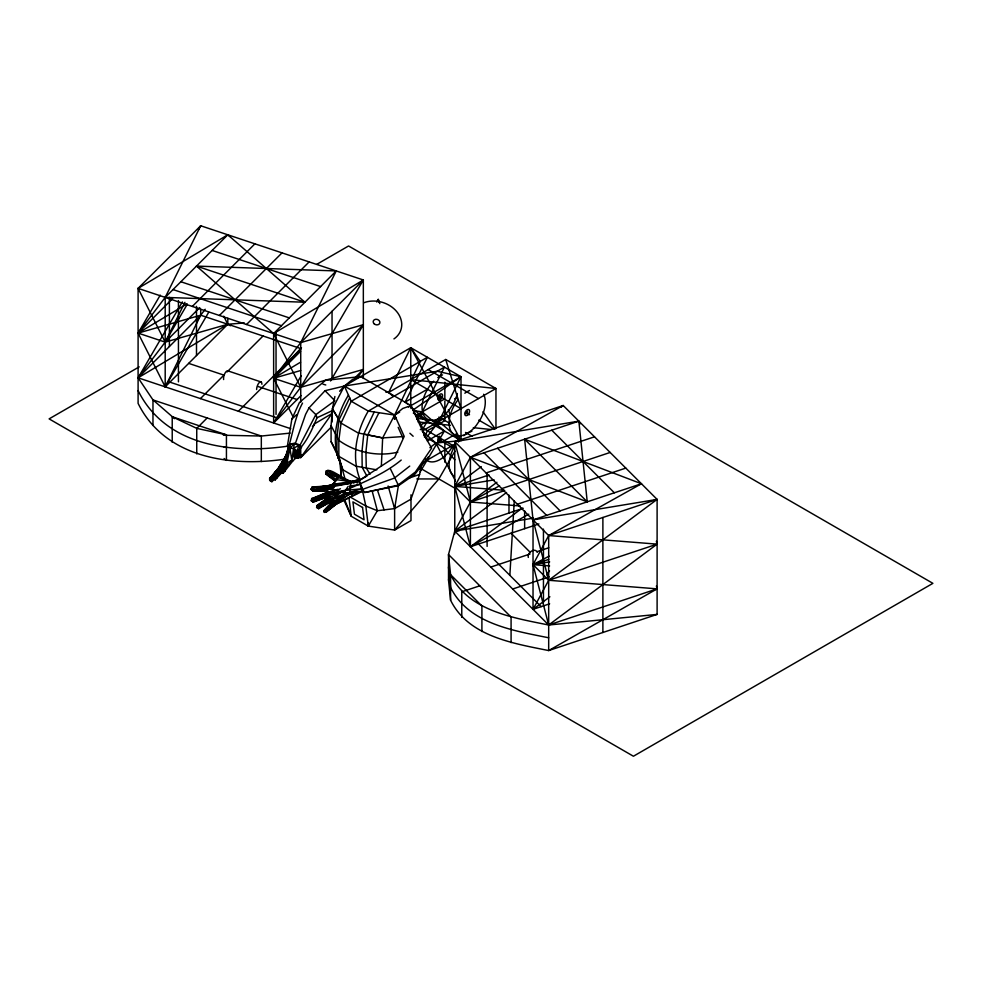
<?xml version="1.0" encoding="UTF-8"?>
<svg xmlns="http://www.w3.org/2000/svg" width="982" height="982" viewBox="0 0 982 982"><rect width="100%" height="100%" fill="white"/><g stroke="black" fill="none" stroke-linecap="round" stroke-linejoin="round"><path stroke-width="1.47" d="M286.265 455.587L277.661 469.666L269.706 478.872L270.59 481.34L271.683 480.505L269.608 478.578L277.661 469.04L285.283 456.912L277.661 469.666L287.247 454.641M298.356 452.886L300.394 448.369L298.626 445.312L294.367 443.459L290.107 443.901L286.179 457.231L284.719 458.042L278.949 468.917C292.219 448.884 291.261 423.831 302.53 403.074M340.828 476.258C342.878 463.762 337.059 452.186 331.081 441.63L331.081 425.66L332.419 408.917L334.874 396.495M401.221 460.055C380.316 477.277 354.048 485.611 330.05 497.432L328.528 497.371L316.953 505.607L316.621 507.485L318.598 508.676L332.579 500.673L332.616 499.899L328.749 496.511L313.81 501.262L311.233 500.722L313.197 502.183L328.749 496.511L328.835 494.056L325.754 486.188L312.472 486.912L310.938 489.343L312.951 491.172L326.625 490.779L310.938 489.343M351.507 492.657L336.249 503.496L334.064 501.409L332.726 501.385L323.851 510.628L324.355 512.371L326.061 512.187L336.225 504.147L348.156 486.372M509.854 575.342L514.286 500.808M326.147 470.967L327.914 470.415L339.342 475.889L335.108 481.045L325.901 474.159C325.631 462.375 346.56 482.678 351.151 481.548L358.884 480.714L362.542 491.258L335.807 504.343L351.519 496.143M326.552 470.771L326.319 473.975L335.525 480.861L327.006 473.238L326.552 470.771L338.385 477.657L351.151 481.548L358.467 479.867L358.884 480.714L357.141 483.132M423.954 435.713L422.984 428.496L410.992 405.591L360.75 376.585L325.484 380.329L299.473 402.448L291.875 419.019L287.382 446.073L290.107 443.901L295.373 443.459L305.598 414.379L308.999 407.923L325.042 390.701L344.363 386.049L410.771 347.702L420.247 361.401L394.617 415.055L382.661 437.923L381.335 466.278M350.193 488.398L350.451 485.55M374.203 411.986L363.77 434.093L361.99 451.266L362.174 467.285L366.814 475.951M289.297 450.799L290.107 443.901M349.678 397.82L339.048 419.83L336.973 436.83L336.887 452.69L338.839 456.323L344.952 478.651M398.569 484.519L394.617 508.59L377.346 510.726L365.832 506.037L350.009 496.904M282.534 471.728L275.193 479.916L273.818 479.02L273.192 477.817L281.159 467.997L286.179 457.231L288.34 446.368M311.233 500.722L311.675 498.611L312.73 498.733L313.81 501.262L313.197 502.183M312.08 498.414L311.65 500.538L313.602 501.986M388.123 485.992L394.617 508.59L410.992 499.138L419.584 474.453L421.622 464.449M289.174 465.493L288.291 464.56L282.73 469.789L281.392 470.071L282.239 472.342L282.73 469.789L286.781 463.688L289.985 448.381L294.367 443.459L291.789 460.19L284.117 470.55L281.503 472.588L280.889 471.225L286.339 461.368L280.889 471.225L283.123 473.287L292.685 461.123L295.607 458.238L297.927 458.017L300.873 455.231L299.522 452.592L293.692 448.369L289.985 448.381L285.222 457.035L284.841 465.161L274.678 476.761L274.309 478.971L275.193 479.916M297.227 451.781L298.626 445.312L293.201 448.614M318.598 508.676L318.733 506.7L316.953 505.607M496.929 482.26L470.415 502.023L454.764 531.102L448.516 554.523L448.516 580.092L450.591 600.235C468.439 636.446 513.046 643.333 548.68 650.563L657.105 614.413L657.105 499.408L563.202 405.505L454.764 441.642L454.764 533.938M449.302 564.38L448.516 567.314L450.591 587.457C468.439 623.668 513.046 630.554 548.68 637.784M448.516 580.092L449.302 577.158M271.916 481.671L270.394 478.786L278.962 468.181L286.179 457.231L281.159 467.997L271.351 478.75L271.02 480.726L271.916 481.671L275.328 478.259M300.247 456.016L293.692 448.369L294.796 452.493L291.789 460.19L285.345 463.934L280.889 471.225L282.742 469.384M298.81 449.793C307.182 441.041 312.362 428.95 317.014 417.743L315.848 414.625L308.999 407.923M282.595 469.666L274.309 478.971L273.192 477.817L273.548 476.871L281.65 466.818L285.946 459.699M348.438 395.071C335.991 415.361 330.197 442.268 340.975 464.449M407.444 403.933L405.235 402.019L427.366 357.288L351.225 401.245L341.049 423.107L338.839 440.353L338.839 456.323L355.877 466.168L376.818 469.85M244.371 322.943L227.799 324.244L165.197 386.847L138.094 333.094L165.197 297.399L200.696 225.762L363.34 279.98L363.34 378.451M174.575 418.651L152.971 399.907L138.094 377.812L165.197 342.129L184.923 302.321M230.218 236.588L227.799 234.796L165.197 297.399L165.197 386.847L200.696 315.21L205.213 309.269M336.237 270.934L273.634 333.549L273.634 422.997L300.738 387.301L273.634 333.549L196.498 266.097L336.237 270.934L300.738 342.583L273.634 378.266L293.287 417.252M273.192 477.817L281.65 466.818L283.037 466.573L286.253 460.116M378.966 412.698L367.759 434.891L365.918 451.966L366.274 467.997L370.042 474.159M402.73 436.597L382.661 437.923L358.086 432.939L341.049 423.107L332.419 408.917L344.363 386.049L352.526 379.457L360.713 376.609M538.909 523.922L470.415 546.753L454.764 486.372L470.415 457.293L563.202 405.505L560.796 407.297M657.105 614.413L548.68 625.006L533.03 564.625L548.68 535.546L641.455 483.758L524.634 439.224L533.03 519.895L533.03 609.356L549.638 603.807M301.535 447.62L300.111 444.993L315.848 414.625L334.837 400.742L325.042 390.701M270.799 479.572L269.706 480.394L270.062 478.872L278.532 469.335L284.719 458.042M286.179 457.231L279.98 468.524L278.962 468.181L271.02 478.418M376.757 302.051L378.266 299.387L379.801 303.634M422.788 429.122L427.366 421.192L410.771 406.806M420.284 471.667L444.416 431.024L422.272 411.863L413.471 410.586M344.363 501.053L351.225 516.262L368.275 526.107L394.617 530.059L438.88 478.946L454.912 451.18M230.451 325.754L227.799 324.244L165.197 342.129L138.094 333.094L160.238 295.128M198.401 229.69L200.696 225.762L138.094 288.364L138.094 403.369C164.878 457.747 229.862 466.99 284.068 459.281M182.37 301.904L138.094 377.812L290.758 428.704M165.197 297.399L304.936 302.235L227.799 234.796L138.094 288.364L165.197 342.129L187.341 304.162M165.197 386.847L208.712 312.239M301.118 375.873L273.634 422.997L301.02 395.611M273.634 333.549L363.34 279.98L300.738 387.301L273.634 378.266L301.474 347.763M330.517 380.979L363.34 324.698L300.738 342.583L138.094 288.364M361.683 487.023L365.832 506.037L368.275 526.107L377.346 510.726L372.092 490.84M335.108 481.045L332.91 484.359L351.151 481.548L349.31 494.032L327.116 488.054L312.472 486.912L311.355 489.159L313.356 490.975L327.031 490.583M285.222 457.035L286.891 454.568M452.641 404.83L449.216 409.838A25.593 14.779 -60 0 1 423.831 415.398A25.593 14.779 -60 0 1 433.688 381.2M452.641 446.417L449.216 451.438A25.593 14.779 -60 0 1 425.341 459.097M281.65 466.818L274.678 476.761L273.548 476.871L273.818 479.02M197.222 320.107L200.696 315.21L200.696 309.244M298.626 450.848L300.394 448.369L297.816 451.904M357.264 377.996L363.34 369.428L300.738 387.301L363.34 324.698M278.962 468.181L271.351 478.75L270.394 478.786L271.02 480.726L274.432 477.313M270.59 481.34L271.192 480.517M416.699 419.105L422.272 411.863L444.416 367.133L368.275 411.09C356.184 431.368 351.151 457.281 360.087 479.707L343.037 469.875L337.059 454.15L331.081 441.63M425.869 438.353L438.88 421.438L461.012 376.72L410.771 347.702L388.639 392.432L385.705 392.014M278.532 469.335L277.661 469.04L270.062 478.872L272.21 476.982M428.213 457.035L414.834 474.331L398.582 485.66L364.666 492.498L362.444 489.404L359.375 480.407L394.654 457.379L404.216 436.413L394.617 415.055L344.363 386.049L339.625 391.266M327.497 470.599L351.151 481.548L336.801 479.719L333.328 484.163L326.454 486.593L313.074 487.293L311.355 489.159L334.273 487.612M277.661 469.04L269.706 478.872L269.706 480.394L269.608 478.578L273.008 475.853M271.02 478.492L278.078 469.973M277.378 476.761L280.938 472.502M297.927 458.017L294.796 452.493L297.178 451.548L299.522 452.592L294.723 457.305L295.607 458.238M271.621 481.548L273.462 479.486M340.423 488.754L311.65 500.538L312.73 498.733L328.835 494.056L343.97 490.595L361.769 488.766L346.192 493.541L335.353 502.354L326.454 511.634L324.355 512.371M238.393 411.249L300.995 348.647L200.696 315.21L138.094 333.094L172.636 298.553M192.312 306.433L254.915 243.831M165.197 342.129L199.739 307.587M200.696 315.21L138.094 377.812L227.799 324.244L227.799 318.291M219.416 315.468L282.018 252.865M246.531 324.502L309.134 261.899M200.438 398.594L223.921 375.124L188.679 363.377M227.088 371.945L263.041 335.991M207.153 417.964L196.744 428.373L196.744 453.93M363.34 279.98L300.738 342.583L300.738 402.215M300.664 370.545L273.634 378.266L300.615 351.286M354.711 378.058L363.34 369.428M330.959 427.366L300.738 457.587L294.674 458.201M282.313 469.494L274.678 476.761L276.801 478.48M361.216 487.956L362.542 491.258C347.702 492.854 334.752 501.471 324.76 512.187L324.256 510.431L333.131 501.188L324.895 510.517L324.76 512.187L326.478 512.003L323.851 510.628M291.875 419.019L296.797 414.576M312.472 426.36L314.449 424.58M274.702 475.754L271.351 478.75L273.327 480.419M336.249 503.496L326.454 511.634L336.225 504.147M429.907 447.718L435.885 443.042L459.588 440.746M409.727 466.106L394.31 478.16L362.444 489.404M335.353 502.354L324.895 510.517L334.064 501.409L346.192 493.541L362.542 491.258M328.528 497.371L328.749 496.511L328.945 497.187L316.621 507.485M349.678 494.093L346.192 493.541L343.97 490.595L319.15 507.854L317.039 507.301L317.37 505.411L328.945 497.187M520.116 505.951L470.415 502.023L454.764 486.372L481.278 466.61M656.369 585.984L657.105 588.856L548.68 625.006L454.764 531.102L506.577 492.461M580.387 423.77L578.852 421.155L470.415 457.293L470.415 546.753L522.228 508.111M470.415 457.293L587.236 501.827L578.852 421.155L454.764 441.642L548.68 535.546L548.68 650.563L657.105 588.856L548.68 580.276L533.03 519.895L657.105 499.408L548.68 580.276L533.03 609.356L549.895 596.774M413.275 409.862L461.012 376.72L461.012 440.611L413.324 413.078M359.375 480.407L366.63 476.196M332.616 499.899L334.064 501.409L332.579 500.673L319.15 507.854L332.616 499.899L346.192 493.541L331.56 498.561L317.039 507.301L319.003 508.492M351.937 495.947L357.227 493.357M138.094 333.094L186.789 304.015M273.634 378.266L300.541 362.198M313.786 424.31L332.039 413.508L300.738 457.587L300.738 447.645M139.211 366.863L49.1 418.884L633.427 756.238L932.9 583.345L348.573 245.979L316.769 264.342M495.959 428.533L495.959 388.491L445.718 359.473L388.639 392.432L393.058 396.262M405.235 402.019L427.366 389.24M399.649 412.145L394.617 415.055L368.275 411.09L351.225 401.245L344.363 386.049L437.297 371.245L461.012 376.72L408.475 407.051M415.742 415.632L444.416 399.073M417.055 417.559L423.352 413.925M420.787 424.985L427.366 421.192M422.997 430.607L495.959 388.491L410.771 379.653L461.012 408.659L445.718 359.473M427.366 430.767L444.846 420.677L444.846 401.024M427.293 440.906L444.416 431.024M444.416 440.611L454.678 434.682M422.837 462.645L455.746 443.655M454.764 441.642L470.415 502.023L499.58 485.746M470.415 546.753L528.746 514.187M393.917 338.888L394.359 338.643A25.593 20.585 16.8 0 0 396.532 311.368A25.593 20.585 16.8 0 0 363.929 302.714M331.56 498.561L317.996 505.681L330.05 497.432L329.068 495.652L313.81 501.262L328.835 494.056M656.369 541.254L657.105 544.138L548.68 580.276L533.03 564.625L549.208 556.119M317.014 417.743L332.198 410.697M325.901 474.159L328.135 470.722L338.385 477.657L327.006 473.238L336.801 479.719M312.951 491.172L313.7 490.165L313.074 487.293L325.754 486.188L322.391 486.544M332.579 500.673L332.726 501.385M353.581 482.984L358.884 480.714L350.488 483.304L313.7 490.165L333.008 488.803M420.296 429.637L422.984 428.496M311.675 498.611L327.509 492.252L337.587 489.343M408.635 478.222L419.584 474.453M329.068 495.652L343.97 490.595M486.078 472.943L594.503 436.806M504.466 490.3L454.764 486.372L489.011 474.957M501.728 488.594L610.153 452.457M470.415 502.023L504.662 490.607M517.379 504.245L625.804 468.107M459.294 530.661L454.764 531.102L523.259 508.271M533.03 519.895L641.455 483.758M657.105 499.408L548.68 535.546L657.105 544.138L548.68 625.006C513.046 617.776 468.439 610.89 450.591 574.679L448.516 554.523L511.082 617.089L511.082 642.645M490.767 567.093L530.01 554.008M537.191 551.614L548.729 547.772M549.589 565.939L533.03 564.625L548.717 559.396M479.805 585.812L461.773 591.815L461.773 617.371M512.678 589.004L549.098 576.864M283.123 473.287L281.503 472.588M325.349 486.385L333.328 484.163L350.488 483.304L326.454 486.593M351.961 481.561L358.467 479.867M454.58 398.802L457.538 398.066M364.666 492.498L397.747 485.243L415.361 472.023L431.614 448.148L426.065 438.402L410.955 405.615L402.767 408.463L394.617 415.055L394.58 419.302L394.617 415.055L396.397 419.068M454.764 486.372L494.118 479.879M454.764 531.102L533.459 518.103M533.03 564.625L549.675 561.876M350.095 486.041L360.247 484.396M397.845 452.15C377.702 456.937 355.558 452.493 338.839 440.353L331.081 425.66M223.417 435.247L261.322 436.033L290.132 433.111M288.61 446.037C233.188 454.322 165.762 446.675 138.094 390.591M312.067 487.109L317.972 486.79M419.339 469.359L422.272 469.359M416.859 478.946L438.88 478.946M418.172 421.953L450.468 425.304M473.324 427.673L491.43 429.551M426.409 438.893L429.244 439.2L442.526 446.871L454.85 459.736M416.859 418.258L438.88 421.438L461.012 440.611L410.771 347.702L410.771 405.517M363.77 434.093L382.661 437.923M224.08 458.496L226.437 460.386L226.437 434.83L196.744 428.373L172.218 416.761L172.218 442.317M295.324 450.726L293.692 448.369L293.79 454.875L296.503 455.636L299.363 455.071L299.522 452.592M322.943 384.158L325.791 384.981M295.373 443.459L300.111 444.993M212.149 250.447L320.586 286.584M196.498 266.097L304.936 302.235M180.848 281.748L289.285 317.886M173.028 289.567L281.453 325.717M228.057 370.938L261.126 381.961M257.652 386.368L297.104 399.514M169.898 382.158L278.323 418.295M172.218 416.761L226.437 434.83M223.577 446.663L226.437 447.608M270.725 480.615L270.136 479.56M328.749 471.164L339.109 475.448L342.473 478.124M398.582 485.66L390.284 468.549M286.781 463.688L288.291 464.56M283.037 466.573L284.498 467.42M428.238 369.563L478.48 398.569M466.867 413.226L469.519 414.748M478.774 420.1L494.633 429.257M438.88 417.068L449.363 423.132M465.517 432.448L472.072 436.241M422.26 427.821L454.543 446.466M439.298 439.875L453.905 448.308M420.026 468.058L455.808 488.717M422.186 431.123L435.885 443.042L455.427 480.91M409.887 433.258L413.152 436.253M551.749 430.19L614.351 492.792M524.634 439.224L587.236 501.827M497.53 448.258L560.133 510.861M483.979 452.776L546.581 515.378M511.082 533.201L530.354 552.473M478.553 544.04L541.156 606.643M300.873 455.231L294.796 452.493L299.363 455.071L297.043 457.072L294.723 457.305L293.79 454.875M292.685 461.123L291.789 460.19L289.985 448.381L282.73 469.789L285.013 471.495M482.96 411.777L495.088 428.803M332.419 408.917L339.048 419.83M223.736 316.179L227.799 324.244M398.164 427.342L402.939 438.07M344.559 499.396L351.225 516.262L348.966 497.628M377.432 490.067L384.085 509.891M448.393 409.617L450.173 415.361M455.955 433.946L458.484 442.072M326.625 490.779L327.509 492.252L312.73 498.733L328.197 492.645L327.362 489.711M338.274 458.398L337.059 454.15L339.821 461.503L341.257 476.601M378.266 299.387L379.015 302.26M351.973 493.295L352.329 496.315L352.096 492.105M352.096 493.357L352.329 496.315M602.887 517.477L602.887 632.494M543.451 529.114L543.451 602.727M524.634 510.787L524.634 528.672M508.983 495.137L508.983 513.021M487.109 472.772L487.109 546.385M481.904 631.536L481.904 605.98L450.591 574.679L450.591 600.235M444.846 382.17L444.846 398.802M444.846 442.624L444.846 462.215M410.992 405.591L410.992 408.549M410.992 494.805L410.992 520.607L394.617 530.059L394.617 505.632M368.275 523.038L368.275 526.107M332.039 311.282L332.039 378.365M332.039 410.672L332.039 422.027M276.04 333.107L276.04 414.379M261.322 461.589L261.322 436.033L152.971 399.907L152.971 425.464M196.498 306.347L196.498 355.545M178.442 300.578L178.442 381.851M169.395 297.313L169.395 346.511M439.973 398.213A1.363 0.786 -60 0 1 439.028 397.465A1.363 0.786 -60 0 1 440.304 395.869A1.363 0.786 -60 0 1 440.808 397.182M440.452 439.384A1.363 0.786 -60 0 1 439.015 439.396A1.363 0.786 -60 0 1 440.218 437.481M424.494 437.162A25.593 14.779 -60 0 1 427.366 431.172M435.48 421.082A25.593 14.779 -60 0 1 443.704 416.024M441.372 440.28A3.412 1.964 -60 0 1 437.935 440.918A3.412 1.964 -60 0 1 439.543 436.229M454.408 476.331A25.593 14.779 -60 0 1 454.408 446.785M463.664 435.713A25.593 14.779 -60 0 1 471.876 431.282M457.379 393.487A25.593 14.779 -60 0 1 452.96 404.351M437.8 377.616A25.593 14.779 -60 0 1 442.526 374.891M441.372 398.68A3.412 1.964 -60 0 1 437.788 398.827A3.412 1.964 -60 0 1 440.587 393.978A3.412 1.964 -60 0 1 442.256 397.158M483.598 394.273A25.593 14.779 -60 0 1 479.989 419.965L476.245 425.452A25.593 14.779 -60 0 1 451.524 432.068A25.593 14.779 -60 0 1 458.152 399.711M464.83 393.23A25.593 14.779 -60 0 1 469.556 390.492M528.304 557.445A5.303 3.744 -45 0 1 531.544 551.062A5.303 3.744 -45 0 1 537.166 552.252M547.244 575.477A5.303 3.744 -45 0 1 549.539 570.959M223.626 379.555A5.303 2.16 -71.6 0 1 225.173 372.89A5.303 2.16 -71.6 0 1 228.475 371.417M256.609 389.547A5.303 2.16 -71.6 0 1 259.248 382.575A5.303 2.16 -71.6 0 1 261.899 384.244M362.554 507.448L352.931 501.888L354.428 514.2L364.052 519.76L362.554 507.448M466.781 413.373A1.363 0.786 -60 0 0 467.211 411.262A1.363 0.786 -60 0 0 465.603 412.685A1.363 0.786 -60 0 0 466.781 413.373M374.154 323.802A3.412 2.75 16.8 0 0 379.788 323.127A3.412 2.75 16.8 0 0 375.664 319.297A3.412 2.75 16.8 0 0 374.154 323.802M467.825 414.907A3.412 1.964 -60 0 0 468.905 409.617A3.412 1.964 -60 0 0 464.867 413.201A3.412 1.964 -60 0 0 467.825 414.907"/></g></svg>
